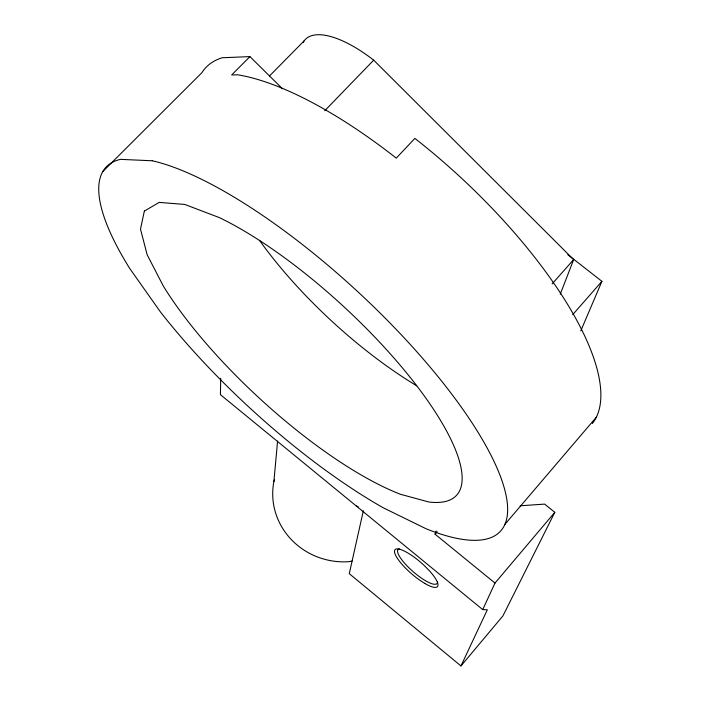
<?xml version="1.0" encoding="UTF-8"?>
<svg xmlns="http://www.w3.org/2000/svg" width="701" height="701" viewBox="0 0 701 701"><rect width="100%" height="100%" fill="white"/><g stroke="black" fill="none" stroke-linecap="round" stroke-linejoin="round"><path stroke-width="1.05" d="M220.684 378.295L220.438 394.672L482.735 609.616L487.335 609.774L460.96 665.95L349.273 573.672L363.355 510.749M352.104 561.054L349.002 561.676A70.091 66.884 10 0 1 273.916 481.412L277.578 441.078M482.735 609.616L494.985 583.074L435.032 534.144L436.075 531.051M273.916 481.412L274.599 479.423M560.239 294.254L573.637 259.615L373.686 60.155A88.011 34.402 44.4 0 0 303.034 42.577M580.787 330.881L601.922 281.329L567.836 254.7M520.133 505.789L544.616 504.107L554.806 512.308L502.915 615.916L460.96 665.95M494.985 583.074L554.806 512.308M504.93 524.339L596.393 417.139M435.032 534.144L437.179 531.665M572.717 314.661L601.922 281.329M552.125 283.905L573.637 259.615M324.738 110.749L373.686 60.155M269.543 75.918L304.129 40.868M282.442 88.738L249.933 56.606L231.663 74.972L237.692 74.814A263.751 90.779 42.8 0 1 396.275 158.128L414.878 138.395A262.752 93.18 42.9 0 1 592.336 423.527M102.74 171.622L201.897 72.667A262.752 93.18 42.9 0 1 222.182 57.754L249.933 56.606M399.693 548.979L398.834 549.006A25.955 6.773 41 0 0 407.868 566.732A25.955 6.773 41 0 0 433.612 584.205L436.197 584.213L437.52 583.03L437.503 581.48M356.38 506.069L358.237 506.709M416.709 385.787A207.575 71.274 42.8 0 1 259.493 240.364M144.353 211.071L140.498 229.131L147.166 254.796L163.307 286.017A211.203 62.258 42.7 0 0 400.429 494.266L428.732 501.977A211.203 62.258 42.7 0 0 421.914 392.656A211.203 62.258 42.7 0 0 219.632 217.713L184.757 204.438L159.223 202.396L144.353 211.071M152.266 160.774L120.502 159.364A268.387 79.309 42.7 0 0 129.641 268.334L160.354 311.84A268.387 79.309 42.7 0 0 383.447 507.892L426.094 528.764A268.387 79.309 42.7 0 0 454.546 397.861A268.387 79.309 42.7 0 0 152.266 160.774M424.78 583.434L419.364 579.92A28.119 7.308 41 0 1 394.628 550.39A28.119 7.308 41 0 1 424.228 565.532L429.249 570.614A28.119 7.308 41 0 1 437.845 585.94A28.119 7.308 41 0 1 424.78 583.434"/></g></svg>
